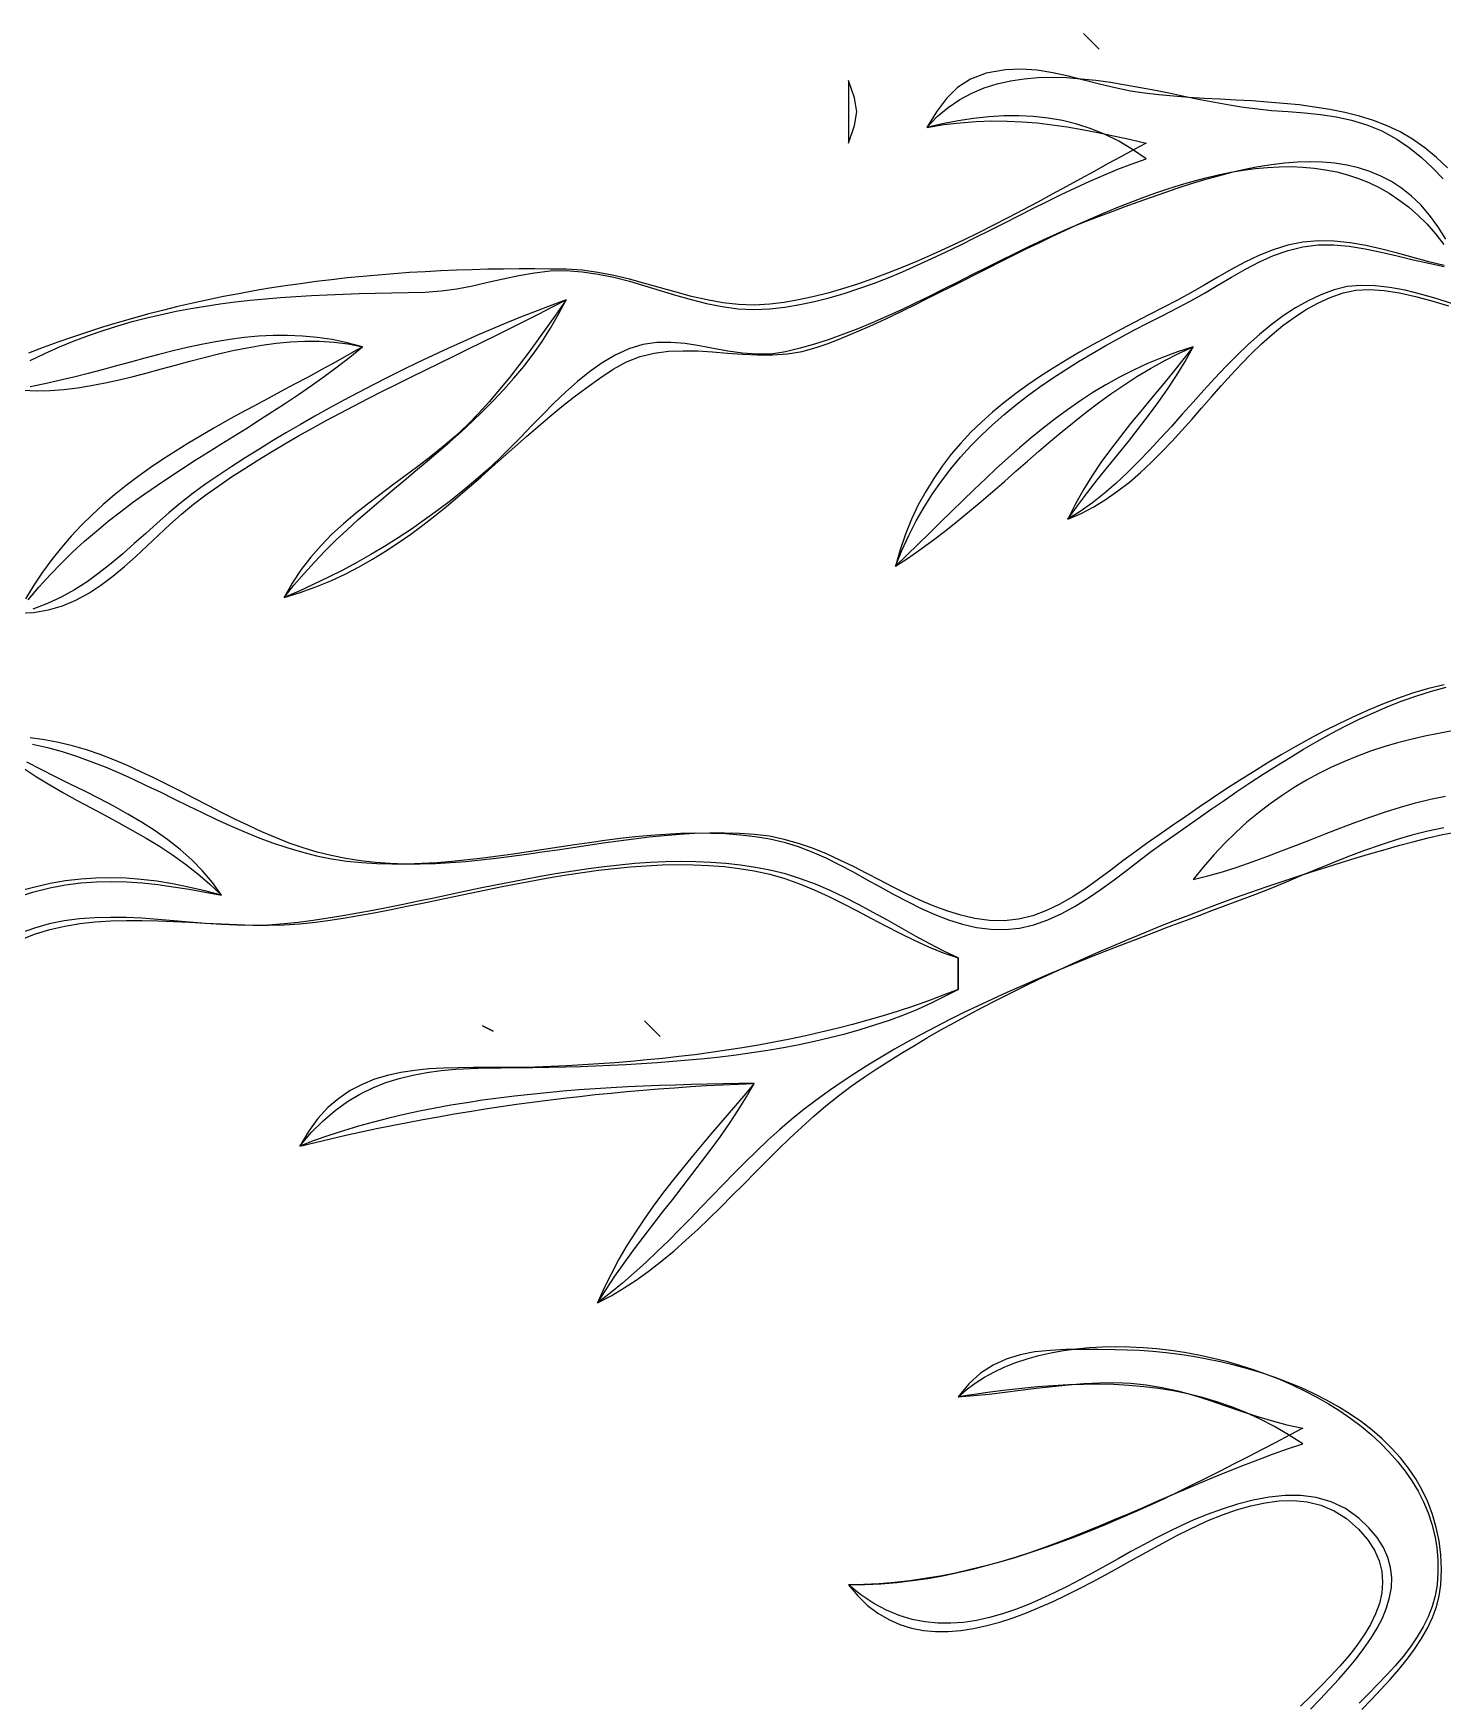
# Model space of a CAD drawing. Extents: x 0 to 411, y 0 to 483.
# Drawn here: x 158 to 247.9, y 261.5 to 368 of the extents above; entities that cross this region are included whole.
import ezdxf

# ---------------------------------------------------------------- set-up
doc = ezdxf.new("R2010")
doc.units = 0
for name, color, linetype in [('C18', 18, 'CONTINUOUS'), ('C19', 19, 'CONTINUOUS'), ('C27', 27, 'CONTINUOUS'), ('C29', 29, 'CONTINUOUS'), ('C59', 59, 'CONTINUOUS'), ('C7', 7, 'CONTINUOUS')]:
    doc.layers.add(name, color=color, linetype=linetype)

msp = doc.modelspace()

# ---------------------------------------------------------------- linework, layer by layer
at = {"layer": 'C18'}
for points in [[(183, 351.4945), (184.0155, 351.5609), (185.0173, 351.7022), (186.0095, 351.8953), (186.9965, 352.1175), (187.9823, 352.3458), (188.9714, 352.5574), (189.9679, 352.7294), (190.976, 352.839), (192, 352.8634), (193.0224, 352.7932), (194.0327, 352.6452), (195.0331, 352.4352), (196.0258, 352.1791), (197.0133, 351.8928), (197.9978, 351.5922), (198.9817, 351.2932), (199.9672, 351.0116), (200.9566, 350.7634), (201.9523, 350.5644), (202.9565, 350.4306), (203.9717, 350.3778), (205, 350.422), (205.9486, 350.5351), (206.8952, 350.6929), (207.8399, 350.8924), (208.7824, 351.1305), (209.723, 351.4042), (210.6616, 351.7104), (211.5981, 352.0462), (212.5326, 352.4085), (213.465, 352.7942), (214.3954, 353.2004), (215.3237, 353.6239), (216.25, 354.0618), (217.1743, 354.511), (218.0964, 354.9685), (219.0165, 355.4313), (219.9345, 355.8962), (220.8505, 356.3604), (221.7644, 356.8207), (222.6762, 357.2741), (223.5859, 357.7175), (224.4935, 358.148), (225.399, 358.5625), (226.3024, 358.958), (227.2037, 359.3314), (228.1029, 359.6798), (229, 360), (228.1347, 360.5985), (227.2608, 361.1152), (226.3779, 361.5536), (225.4859, 361.9173), (224.5844, 362.2098), (223.6733, 362.4346), (222.7523, 362.5954), (221.8211, 362.6956), (220.8797, 362.7388), (219.9276, 362.7285), (218.9647, 362.6684), (217.9907, 362.5619), (217.0054, 362.4127), (216.0086, 362.2242), (215, 362), (215.6688, 362.6847), (216.3728, 363.2736), (217.1097, 363.7722), (217.8773, 364.186), (218.6732, 364.5206), (219.4952, 364.7815), (220.3408, 364.9742), (221.2079, 365.1042), (222.0942, 365.1771), (222.9972, 365.1984), (223.9148, 365.1736), (224.8447, 365.1083), (225.7845, 365.008), (226.7319, 364.8782), (227.6846, 364.7244), (228.6404, 364.5522), (229.5969, 364.3671), (230.5519, 364.1747), (231.503, 363.9804), (232.448, 363.7898), (233.3845, 363.6084), (234.3102, 363.4417), (235.2229, 363.2954), (236.1203, 363.1748), (237, 363.0856), (238.0592, 363.004), (239.0988, 362.9219), (240.1201, 362.8186), (241.1244, 362.6733), (242.1129, 362.4652), (243.0868, 362.1738), (244.0474, 361.7781), (244.9961, 361.2577), (245.806, 360.7013), (246.5642, 360.0872), (247.2785, 359.4246), (247.9569, 358.7226)], [(248.1158, 354.8775), (247.6188, 355.6849), (247.0873, 356.4091), (246.5231, 357.0532), (245.928, 357.6206), (245.3036, 358.1145), (244.6517, 358.538), (243.9739, 358.8944), (243.272, 359.1871), (242.5478, 359.4191), (241.8028, 359.5938), (241.0389, 359.7143), (240.2577, 359.784), (239.461, 359.806), (238.6505, 359.7836), (237.8279, 359.72), (236.9949, 359.6185), (236.1532, 359.4823), (235.3045, 359.3146), (234.4506, 359.1187), (233.5931, 358.8977), (232.7339, 358.655), (231.8745, 358.3938), (231.0167, 358.1173), (230.1623, 357.8288), (229.3129, 357.5314), (228.4702, 357.2285), (227.636, 356.9232), (226.812, 356.6188), (226, 356.3186), (225.1002, 355.9735), (224.2002, 355.6038), (223.2998, 355.2127), (222.399, 354.803), (221.4977, 354.3778), (220.5958, 353.94), (219.6931, 353.4927), (218.7896, 353.0389), (217.8852, 352.5816), (216.9798, 352.1237), (216.0732, 351.6683), (215.1655, 351.2184), (214.2564, 350.7769), (213.3459, 350.347), (212.434, 349.9315), (211.5204, 349.5335), (210.6051, 349.1559), (209.6881, 348.8019), (208.7691, 348.4743), (207.8482, 348.1762), (206.9252, 347.9106), (206, 347.6805), (205.0775, 347.5405), (204.1563, 347.522), (203.2366, 347.5949), (202.3192, 347.7292), (201.4044, 347.8949), (200.4928, 348.0619), (199.5848, 348.2004), (198.6811, 348.2802), (197.782, 348.2714), (196.8881, 348.144), (196, 347.868), (195.1316, 347.4609), (194.2964, 346.9697), (193.491, 346.4068), (192.7118, 345.7847), (191.9554, 345.1158), (191.2181, 344.4127), (190.4964, 343.6878), (189.7869, 342.9536), (189.0861, 342.2226), (188.3903, 341.5073), (187.6961, 340.8201), (187, 340.1736), (186.2114, 339.4861), (185.4135, 338.8206), (184.6059, 338.1766), (183.7881, 337.5538), (182.9597, 336.9518), (182.1204, 336.3703), (181.2696, 335.8089), (180.4069, 335.2673), (179.5319, 334.7451), (178.6442, 334.242), (177.7434, 333.7576), (176.829, 333.2915), (175.9005, 332.8434), (174.9577, 332.413), (174, 332), (174.6248, 332.7846), (175.2701, 333.5398), (175.9338, 334.2682), (176.6137, 334.9726), (177.3079, 335.6559), (178.0143, 336.3208), (178.7307, 336.9701), (179.4552, 337.6067), (180.1856, 338.2333), (180.92, 338.8528), (181.6562, 339.4679), (182.3922, 340.0814), (183.1258, 340.6962), (183.8551, 341.315), (184.578, 341.9406), (185.2924, 342.5758), (185.9963, 343.2235), (186.6875, 343.8864), (187.3641, 344.5674), (188.0239, 345.2692), (188.6649, 345.9946), (189.285, 346.7464), (189.8821, 347.5275), (190.4542, 348.3406), (190.9993, 349.1885), (191.5152, 350.074), (192, 351), (191.072, 350.6566), (190.1371, 350.2994), (189.1964, 349.9288), (188.2507, 349.5453), (187.3011, 349.1492), (186.3486, 348.7409), (185.3941, 348.321), (184.4387, 347.8899), (183.4834, 347.4479), (182.5291, 346.9955), (181.5768, 346.5331), (180.6275, 346.0611), (179.6823, 345.5801), (178.7421, 345.0903), (177.8079, 344.5922), (176.8806, 344.0864), (175.9614, 343.573), (175.0512, 343.0527), (174.1509, 342.5259), (173.2617, 341.9929), (172.3843, 341.4541), (171.52, 340.9101), (170.6696, 340.3613), (169.8341, 339.808), (169.0146, 339.2507), (168.2009, 338.6614), (167.4158, 338.0431), (166.6531, 337.4037), (165.9066, 336.7513), (165.1702, 336.0938), (164.4376, 335.4392), (163.7027, 334.7956), (162.9593, 334.1709), (162.2012, 333.5732), (161.4224, 333.0104), (160.6166, 332.4904), (159.7776, 332.0215), (158.8993, 331.6114), (157.9754, 331.2682)], [(248.4923, 350.7532), (247.5007, 351.0726), (246.509, 351.3614), (245.5251, 351.6052), (244.557, 351.7896), (243.6126, 351.9), (242.6996, 351.9221), (241.8261, 351.8414), (241, 351.6435), (240.1521, 351.3249), (239.3289, 350.9356), (238.5284, 350.4817), (237.7484, 349.9691), (236.9867, 349.4038), (236.2414, 348.7916), (235.5101, 348.1387), (234.7908, 347.4508), (234.0815, 346.734), (233.3799, 345.9943), (232.6839, 345.2376), (231.9915, 344.4698), (231.3004, 343.6969), (230.6087, 342.925), (229.9141, 342.1598), (229.2145, 341.4075), (228.5078, 340.6739), (227.7919, 339.965), (227.0647, 339.2868), (226.324, 338.6453), (225.5677, 338.0463), (224.7937, 337.4959), (224, 337), (224.6181, 337.8568), (225.2531, 338.6963), (225.9001, 339.5227), (226.5544, 340.3401), (227.2114, 341.153), (227.8664, 341.9654), (228.5147, 342.7818), (229.1515, 343.6063), (229.7722, 344.4432), (230.3721, 345.2968), (230.9465, 346.1712), (231.4907, 347.0709), (232, 348), (231.0022, 347.681), (230.0352, 347.3261), (229.097, 346.937), (228.1859, 346.5156), (227.3003, 346.0634), (226.4384, 345.5824), (225.5984, 345.0743), (224.7787, 344.5409), (223.9774, 343.9838), (223.1929, 343.405), (222.4235, 342.8061), (221.6673, 342.1889), (220.9227, 341.5552), (220.1879, 340.9068), (219.4613, 340.2453), (218.741, 339.5727), (218.0253, 338.8906), (217.3125, 338.2009), (216.601, 337.5052), (215.8888, 336.8054), (215.1744, 336.1032), (214.4559, 335.4004), (213.7317, 334.6987), (213, 334), (213.4112, 335.0043), (213.8557, 335.9667), (214.3325, 336.8888), (214.8405, 337.7724), (215.3788, 338.6191), (215.9464, 339.4308), (216.5424, 340.209), (217.1657, 340.9556), (217.8154, 341.6723), (218.4904, 342.3608), (219.1899, 343.0228), (219.9129, 343.6601), (220.6583, 344.2743), (221.4252, 344.8673), (222.2127, 345.4406), (223.0196, 345.9962), (223.8451, 346.5356), (224.6882, 347.0606), (225.5479, 347.5729), (226.4232, 348.0743), (227.3132, 348.5665), (228.2168, 349.0512), (229.1331, 349.5301), (230.0612, 350.005), (231, 350.4776), (231.8566, 350.9317), (232.7159, 351.425), (233.5802, 351.9388), (234.4518, 352.4538), (235.3329, 352.9513), (236.226, 353.4122), (237.1333, 353.8176), (238.0572, 354.1484), (239, 354.3858), (239.9698, 354.5057), (240.959, 354.5096), (241.9628, 354.4193), (242.9765, 354.2568), (243.9953, 354.0443), (245.0144, 353.8036), (246.0292, 353.5569), (247.0349, 353.326), (248.0267, 353.133)], [(157.7947, 347.1346), (158.7315, 347.5797), (159.6651, 347.992), (160.5961, 348.3728), (161.5252, 348.7235), (162.4533, 349.0453), (163.3811, 349.3397), (164.3093, 349.6079), (165.2386, 349.8513), (166.1697, 350.0712), (167.1035, 350.2688), (168.0406, 350.4456), (168.9819, 350.6029), (169.9279, 350.742), (170.8795, 350.8641), (171.8374, 350.9707), (172.8023, 351.0631), (173.775, 351.1425), (174.7561, 351.2103), (175.7465, 351.2679), (176.7469, 351.3165), (177.758, 351.3575), (178.7806, 351.3922), (179.8153, 351.4219), (180.8629, 351.448), (181.9243, 351.4718), (183, 351.4946)], [(157.6779, 331.8583), (158.3701, 332.6759), (159.0757, 333.4553), (159.794, 334.199), (160.5244, 334.9095), (161.266, 335.5895), (162.0183, 336.2416), (162.7805, 336.8682), (163.5518, 337.4719), (164.3316, 338.0553), (165.1192, 338.6209), (165.9137, 339.1714), (166.7146, 339.7092), (167.5211, 340.2369), (168.3324, 340.7571), (169.148, 341.2724), (169.967, 341.7852), (170.7887, 342.2983), (171.6125, 342.814), (172.4376, 343.335), (173.2633, 343.8638), (174.0888, 344.403), (174.9136, 344.9552), (175.7368, 345.5229), (176.5578, 346.1087), (177.3757, 346.715), (178.19, 347.3446), (179, 348), (178.0257, 348.2579), (177.0617, 348.4554), (176.1073, 348.5963), (175.1616, 348.6845), (174.2239, 348.7237), (173.2933, 348.7179), (172.3691, 348.6709), (171.4504, 348.5865), (170.5365, 348.4685), (169.6266, 348.3209), (168.7199, 348.1475), (167.8156, 347.9521), (166.9129, 347.7386), (166.011, 347.5108), (165.1091, 347.2725), (164.2065, 347.0277), (163.3023, 346.7801), (162.3957, 346.5336), (161.486, 346.2921), (160.5723, 346.0594), (159.654, 345.8393), (158.7301, 345.6358), (157.7998, 345.4525)], [(230, 316.28), (230.7734, 316.8216), (231.5575, 317.3721), (232.3518, 317.929), (233.1561, 318.4899), (233.9703, 319.0523), (234.794, 319.6139), (235.6272, 320.1721), (236.4694, 320.7247), (237.3206, 321.2692), (238.1804, 321.803), (239.0487, 322.3239), (239.9252, 322.8294), (240.8097, 323.317), (241.7019, 323.7844), (242.6017, 324.2291), (243.5087, 324.6488), (244.4228, 325.0408), (245.3438, 325.4029), (246.2713, 325.7327), (247.2052, 326.0276), (248.1453, 326.2853)], [(157.947, 322.6444), (158.8966, 322.4276), (159.8324, 322.1692), (160.7559, 321.8736), (161.6686, 321.5453), (162.5722, 321.1889), (163.468, 320.8089), (164.3576, 320.4097), (165.2426, 319.9959), (166.1244, 319.5719), (167.0047, 319.1424), (167.8849, 318.7116), (168.7666, 318.2843), (169.6512, 317.8648), (170.5404, 317.4576), (171.4356, 317.0674), (172.3385, 316.6985), (173.2504, 316.3554), (174.1729, 316.0428), (175.1076, 315.765), (176.056, 315.5266), (177.0196, 315.332), (178, 315.1859), (178.9518, 315.0895), (179.9073, 315.0298), (180.8662, 315.0039), (181.8281, 315.0086), (182.7928, 315.0412), (183.7599, 315.0985), (184.7291, 315.1776), (185.7001, 315.2755), (186.6725, 315.3893), (187.6461, 315.516), (188.6205, 315.6525), (189.5954, 315.796), (190.5705, 315.9435), (191.5454, 316.0919), (192.5199, 316.2384), (193.4936, 316.3798), (194.4662, 316.5133), (195.4373, 316.6359), (196.4068, 316.7446), (197.3742, 316.8364), (198.3391, 316.9084), (199.3014, 316.9575), (200.2607, 316.9808), (201.2167, 316.9754), (202.1689, 316.9382), (203.1173, 316.8663), (204.0613, 316.7567), (205.0007, 316.6064), (205.9014, 316.4), (206.7934, 316.1203), (207.6778, 315.7785), (208.5561, 315.3859), (209.4295, 314.9538), (210.2993, 314.4936), (211.1668, 314.0166), (212.0333, 313.534), (212.9001, 313.0572), (213.7684, 312.5976), (214.6397, 312.1663), (215.5151, 311.7749), (216.3959, 311.4344), (217.2836, 311.1563), (218.1793, 310.9519), (219.0843, 310.8325), (220, 310.8094), (220.9274, 310.9029), (221.8387, 311.1145), (222.7334, 311.4287), (223.6113, 311.8296), (224.4721, 312.3016), (225.3157, 312.8291), (226.1417, 313.3963), (226.95, 313.9876), (227.7402, 314.5873), (228.5121, 315.1797), (229.2654, 315.7492), (230, 316.2801)], [(157, 312.9058), (158.0335, 313.2306), (159.0485, 313.4844), (160.0485, 313.6722), (161.0371, 313.7989), (162.0178, 313.8694), (162.9941, 313.8886), (163.9694, 313.8614), (164.9474, 313.7928), (165.9316, 313.6876), (166.9254, 313.5509), (167.9324, 313.3874), (168.956, 313.2021), (170, 313), (169.4292, 313.8085), (168.7967, 314.5616), (168.1082, 315.2641), (167.3694, 315.9208), (166.5863, 316.5365), (165.7645, 317.116), (164.9099, 317.6641), (164.0283, 318.1857), (163.1255, 318.6855), (162.2072, 319.1684), (161.2792, 319.6392), (160.3474, 320.1027), (159.4176, 320.5637), (158.4954, 321.0271), (157.5868, 321.4976)], [(248, 317.3016), (246.9807, 317.0907), (245.9631, 316.8345), (244.9475, 316.5387), (243.9345, 316.209), (242.9244, 315.8514), (241.9177, 315.4717), (240.9147, 315.0755), (239.916, 314.6689), (238.9219, 314.2574), (237.9328, 313.8471), (236.9491, 313.4436), (235.9714, 313.0528), (235, 312.6805), (234.089, 312.3411), (233.1721, 312.0001), (232.2501, 311.6569), (231.3237, 311.3111), (230.3935, 310.9623), (229.4602, 310.61), (228.5247, 310.2538), (227.5875, 309.8933), (226.6495, 309.528), (225.7112, 309.1574), (224.7735, 308.7812), (223.837, 308.3989), (222.9025, 308.01), (221.9706, 307.6141), (221.0421, 307.2108), (220.1176, 306.7997), (219.198, 306.3802), (218.2838, 305.952), (217.3758, 305.5146), (216.4748, 305.0676), (215.5813, 304.6105), (214.6962, 304.1429), (213.8202, 303.6644), (212.9539, 303.1745), (212.098, 302.6728), (211.2534, 302.1588), (210.4206, 301.6321), (209.6004, 301.0922), (208.7935, 300.5388), (208.0007, 299.9714), (207.183, 299.3517), (206.3905, 298.7103), (205.6203, 298.0497), (204.8695, 297.3726), (204.1352, 296.6815), (203.4147, 295.9791), (202.7051, 295.2679), (202.0035, 294.5506), (201.307, 293.8298), (200.6129, 293.1081), (199.9183, 292.388), (199.2203, 291.6722), (198.516, 290.9632), (197.8027, 290.2638), (197.0774, 289.5764), (196.3373, 288.9038), (195.5796, 288.2484), (194.8015, 287.6129), (194, 287), (194.5439, 287.8549), (195.1093, 288.6969), (195.6929, 289.5276), (196.2918, 290.3489), (196.9025, 291.1627), (197.522, 291.9708), (198.147, 292.7748), (198.7743, 293.5768), (199.4008, 294.3785), (200.0233, 295.1817), (200.6386, 295.9883), (201.2435, 296.8001), (201.8347, 297.6188), (202.4092, 298.4463), (202.9637, 299.2845), (203.495, 300.1351), (204, 301), (203.0058, 300.9857), (202.0049, 300.9687), (200.9981, 300.9482), (199.986, 300.9235), (198.9693, 300.8939), (197.9487, 300.8589), (196.9249, 300.8177), (195.8986, 300.7697), (194.8705, 300.7141), (193.8412, 300.6504), (192.8116, 300.5779), (191.7822, 300.4958), (190.7539, 300.4036), (189.7272, 300.3006), (188.7028, 300.186), (187.6815, 300.0593), (186.664, 299.9197), (185.6509, 299.7666), (184.643, 299.5993), (183.6409, 299.4172), (182.6454, 299.2196), (181.6571, 299.0057), (180.6767, 298.7751), (179.705, 298.5269), (178.7425, 298.2606), (177.7901, 297.9753), (176.8484, 297.6706), (175.9181, 297.3457), (175, 297), (175.7331, 297.8593), (176.4832, 298.6137), (177.2504, 299.2698), (178.0348, 299.8346), (178.8366, 300.3151), (179.6559, 300.7181), (180.4928, 301.0506), (181.3475, 301.3194), (182.2201, 301.5315), (183.1107, 301.6937), (184.0196, 301.813), (184.9467, 301.8963), (185.8922, 301.9505), (186.8564, 301.9824), (187.8393, 301.9991), (188.841, 302.0074), (189.8617, 302.0141), (190.9015, 302.0263), (191.9606, 302.0509), (192.9042, 302.0819), (193.8613, 302.1181), (194.8303, 302.1602), (195.8099, 302.2093), (196.7985, 302.2663), (197.7945, 302.3322), (198.7966, 302.4079), (199.8033, 302.4944), (200.813, 302.5928), (201.8242, 302.7038), (202.8355, 302.8286), (203.8454, 302.968), (204.8524, 303.1231), (205.8549, 303.2947), (206.8516, 303.484), (207.8409, 303.6917), (208.8213, 303.9189), (209.7914, 304.1666), (210.7496, 304.4357), (211.6944, 304.7272), (212.6244, 305.042), (213.5381, 305.3811), (214.434, 305.7455), (215.3106, 306.1361), (216.1664, 306.554), (217, 307), (217, 309), (216.0937, 309.4413), (215.1921, 309.9108), (214.2932, 310.4003), (213.3949, 310.9016), (212.4951, 311.4068), (211.5919, 311.9075), (210.6832, 312.3957), (209.7669, 312.8632), (208.8409, 313.302), (207.9033, 313.7038), (206.952, 314.0606), (205.9849, 314.3641), (205, 314.6064), (204.0657, 314.7827), (203.1243, 314.9221), (202.1762, 315.0264), (201.2219, 315.0975), (200.262, 315.1373), (199.2968, 315.1475), (198.3269, 315.1302), (197.3529, 315.0871), (196.3751, 315.0201), (195.3941, 314.9311), (194.4104, 314.822), (193.4244, 314.6945), (192.4367, 314.5506), (191.4478, 314.3921), (190.4581, 314.2208), (189.4682, 314.0388), (188.4786, 313.8477), (187.4896, 313.6496), (186.502, 313.4461), (185.516, 313.2393), (184.5323, 313.0309), (183.5513, 312.8229), (182.5735, 312.6171), (181.5994, 312.4153), (180.6296, 312.2194), (179.6644, 312.0313), (178.7045, 311.8528), (177.7502, 311.6859), (176.8021, 311.5323), (175.8607, 311.394), (174.9265, 311.2727), (174, 311.1705), (173.0112, 311.0993), (172.0136, 311.0765), (171.009, 311.0933), (169.9989, 311.1409), (168.985, 311.2104), (167.9689, 311.293), (166.9524, 311.38), (165.937, 311.4624), (164.9244, 311.5314), (163.9162, 311.5783), (162.9142, 311.5942), (161.9199, 311.5702), (160.935, 311.4976), (159.9611, 311.3676), (159, 311.1713)], [(159, 311.1712), (158.0667, 310.9077), (157.1573, 310.5842)], [(239.4844, 261.0696), (240.1027, 261.7046), (240.7103, 262.3437), (241.3001, 262.9864), (241.8652, 263.6321), (242.3984, 264.2801), (242.8926, 264.9299), (243.3409, 265.5808), (243.7362, 266.2322), (244.0714, 266.8836), (244.3394, 267.5342), (244.5332, 268.1835), (244.6458, 268.8308), (244.67, 269.4757), (244.5989, 270.1173), (244.4253, 270.7552), (244.1422, 271.3887), (243.7426, 272.0172), (243.2194, 272.6402), (242.5655, 273.2569), (241.7111, 273.8634), (240.803, 274.2936), (239.8522, 274.5652), (238.8694, 274.6954), (237.8653, 274.7019), (236.8508, 274.6021), (235.8367, 274.4135), (234.8337, 274.1535), (233.8528, 273.8396), (232.9046, 273.4894), (232, 273.1203), (231.2148, 272.7712), (230.4244, 272.3911), (229.6291, 271.9855), (228.8294, 271.56), (228.0256, 271.1201), (227.2179, 270.6713), (226.4068, 270.2192), (225.5927, 269.7692), (224.7757, 269.327), (223.9564, 268.8981), (223.1351, 268.488), (222.312, 268.1022), (221.4876, 267.7463), (220.6622, 267.4257), (219.8361, 267.1462), (219.0098, 266.9131), (218.1835, 266.732), (217.3576, 266.6085), (216.5324, 266.5481), (215.7083, 266.5563), (214.8857, 266.6386), (214.0649, 266.8006), (213.2462, 267.0479), (212.43, 267.3859), (211.6167, 267.8203), (210.8066, 268.3564), (210, 269), (211.0459, 269.0181), (212.0746, 269.0702), (213.0871, 269.1545), (214.0845, 269.2695), (215.0678, 269.4134), (216.0379, 269.5847), (216.9959, 269.7818), (217.9429, 270.003), (218.8797, 270.2467), (219.8075, 270.5112), (220.7273, 270.795), (221.6401, 271.0963), (222.5468, 271.4137), (223.4486, 271.7454), (224.3463, 272.0897), (225.2412, 272.4452), (226.1341, 272.8102), (227.026, 273.1829), (227.9181, 273.5619), (228.8112, 273.9454), (229.7065, 274.3319), (230.6049, 274.7196), (231.5075, 275.1071), (232.4153, 275.4926), (233.3293, 275.8746), (234.2504, 276.2513), (235.1798, 276.6212), (236.1184, 276.9827), (237.0673, 277.334), (238.0275, 277.6737), (239, 278), (238.0941, 278.5789), (237.1858, 279.1019), (236.2747, 279.571), (235.3606, 279.9885), (234.443, 280.3565), (233.5217, 280.6771), (232.5964, 280.9527), (231.6668, 281.1853), (230.7326, 281.3771), (229.7935, 281.5303), (228.8491, 281.6471), (227.8993, 281.7296), (226.9436, 281.7801), (225.9818, 281.8007), (225.0136, 281.7936), (224.0386, 281.7609), (223.0566, 281.7049), (222.0673, 281.6276), (221.0703, 281.5314), (220.0654, 281.4183), (219.0522, 281.2906), (218.0305, 281.1504), (217, 281), (217.5221, 281.4521), (218.0834, 281.8683), (218.6818, 282.2491), (219.3148, 282.5949), (219.9804, 282.9059), (220.6763, 283.1827), (221.4002, 283.4256), (222.1499, 283.635), (222.9231, 283.8113), (223.7176, 283.9548), (224.5312, 284.066), (225.3616, 284.1453), (226.2066, 284.193), (227.064, 284.2095), (227.9315, 284.1953), (228.8068, 284.1506), (229.6878, 284.0759), (230.5721, 283.9717), (231.4576, 283.8382), (232.342, 283.6758), (233.2231, 283.485), (234.0986, 283.2662), (234.9662, 283.0196), (235.8239, 282.7458), (236.6692, 282.4451), (237.5, 282.1179), (238.314, 281.7646), (239.1091, 281.3855), (239.8828, 280.9811), (240.6331, 280.5518), (241.3576, 280.0979), (242.0542, 279.6198), (242.7206, 279.1179), (243.3545, 278.5927), (243.9537, 278.0444), (244.5159, 277.4736), (245.039, 276.8805), (245.5207, 276.2655), (245.9588, 275.6291), (246.3509, 274.9717), (246.6949, 274.2936), (246.9885, 273.5952), (247.2295, 272.8769), (247.4157, 272.1391), (247.5448, 271.3822), (247.6145, 270.6065), (247.6227, 269.8126), (247.5671, 269.0007), (247.4515, 268.3064), (247.2603, 267.6285), (246.9997, 266.9655), (246.6762, 266.3162), (246.2961, 265.6793), (245.8657, 265.0535), (245.3914, 264.4374), (244.8795, 263.8298), (244.3363, 263.2294), (243.7683, 262.6348), (243.1817, 262.0447), (242.583, 261.4578)]]:
    msp.add_lwpolyline(points, dxfattribs=at)
at = {"layer": 'C19'}
msp.add_lwpolyline([(210, 365), (210, 361), (210.3994, 362.1198), (210.5326, 363), (210.3994, 363.8801), (210, 365)], dxfattribs=at)
at = {"layer": 'C27'}
for points in [[(225, 368), (226, 367), (225, 368)], [(248.5519, 323.4849), (247.6599, 323.3295), (246.7754, 323.1513), (245.8988, 322.9492), (245.0306, 322.7222), (244.1713, 322.4692), (243.3212, 322.189), (242.481, 321.8807), (241.6509, 321.5431), (240.8315, 321.1752), (240.0233, 320.7758), (239.2267, 320.3439), (238.4421, 319.8785), (237.6701, 319.3783), (236.911, 318.8425), (236.1654, 318.2698), (235.4337, 317.6592), (234.7164, 317.0096), (234.0139, 316.32), (233.3267, 315.5892), (232.6552, 314.8162), (232, 314)], [(232, 314), (232.9382, 314.2357), (233.8773, 314.5054), (234.8173, 314.8043), (235.7582, 315.1276), (236.7002, 315.4703), (237.6433, 315.8277), (238.5875, 316.1948), (239.533, 316.5668), (240.4798, 316.9389), (241.428, 317.3061), (242.3776, 317.6637), (243.3287, 318.0068), (244.2814, 318.3305), (245.2357, 318.6299), (246.1918, 318.9003), (247.1496, 319.1367), (248.1092, 319.3343)]]:
    msp.add_lwpolyline(points, dxfattribs=at)
at = {"layer": 'C29'}
msp.add_lwpolyline([(186.6667, 304.6667), (187.3333, 304.3333), (186.6666, 304.6666)], dxfattribs=at)
at = {"layer": 'C59'}
msp.add_lwpolyline([(197, 305), (198, 304), (197, 305)], dxfattribs=at)
at = {"layer": 'C7'}
for points in [[(248.2332, 359.4158), (247.5315, 360.0824), (246.785, 360.6995), (245.9853, 361.2577), (245.2002, 361.7084), (244.373, 362.0975), (243.5078, 362.4302), (242.6089, 362.7117), (241.6806, 362.9473), (240.7273, 363.142), (239.7531, 363.3011), (238.7625, 363.4297), (237.7595, 363.5332), (236.7487, 363.6165), (235.7341, 363.685), (234.7202, 363.7438), (233.7112, 363.7982), (232.7113, 363.8532), (231.725, 363.9142), (230.7564, 363.9862), (229.8098, 364.0746), (228.8896, 364.1844), (228, 364.3209), (227.0144, 364.5212), (226.0262, 364.7635), (225.035, 365.0224), (224.0403, 365.2726), (223.0418, 365.4887), (222.039, 365.6455), (221.0316, 365.7176), (220.0192, 365.6797), (218.8036, 365.4623), (217.8041, 365.0809), (216.9724, 364.5397), (216.26, 363.843), (215.6187, 362.995), (215, 362), (216.083, 362.1755), (217.1313, 362.301), (218.1505, 362.3795), (219.146, 362.414), (220.1232, 362.4074), (221.0876, 362.3629), (222.0448, 362.2834), (223.0001, 362.1719), (223.959, 362.0314), (224.9271, 361.865), (225.9097, 361.6756), (226.9125, 361.4663), (227.9407, 361.2401), (229, 361), (228.2017, 360.5712), (227.3818, 360.1255), (226.5416, 359.6654), (225.6827, 359.1933), (224.8066, 358.7116), (223.9146, 358.2228), (223.0082, 357.7293), (222.0889, 357.2336), (221.1582, 356.7381), (220.2175, 356.2453), (219.2682, 355.7575), (218.3119, 355.2773), (217.35, 354.8071), (216.384, 354.3493), (215.4152, 353.9063), (214.4453, 353.4807), (213.4756, 353.0748), (212.5076, 352.6911), (211.5427, 352.3321), (210.5825, 352.0001), (209.6283, 351.6976), (208.6817, 351.4271), (207.7441, 351.191), (206.817, 350.9918), (205.9018, 350.8319), (205, 350.7137), (203.9908, 350.6567), (202.9874, 350.6942), (201.9885, 350.8106), (200.993, 350.9907), (199.9999, 351.2191), (199.0078, 351.4805), (198.0158, 351.7596), (197.0227, 352.0409), (196.0273, 352.3091), (195.0284, 352.5489), (194.025, 352.745), (193.0159, 352.8819), (192, 352.9444), (191.0005, 352.9603), (190.0007, 352.9685), (189.0005, 352.9688), (188.0001, 352.9609), (186.9997, 352.9448), (185.9994, 352.9201), (184.9994, 352.8867), (183.9998, 352.8443), (183.0007, 352.7928), (182.0024, 352.732), (181.0048, 352.6616), (180.0083, 352.5815), (179.0129, 352.4914), (178.0187, 352.3912), (177.026, 352.2807), (176.0348, 352.1596), (175.0453, 352.0278), (174.0577, 351.885), (173.0721, 351.7311), (172.0886, 351.5658), (171.1073, 351.3889), (170.1285, 351.2003), (169.1523, 350.9998), (168.1788, 350.7871), (167.2082, 350.562), (166.2405, 350.3243), (165.276, 350.0739), (164.3148, 349.8105), (163.357, 349.534), (162.4028, 349.2441), (161.4524, 348.9406), (160.5058, 348.6233), (159.5632, 348.2921), (158.6247, 347.9467), (157.6906, 347.5869)], [(157, 331), (158.0094, 331.0459), (158.9606, 331.2086), (159.8603, 331.4761), (160.7148, 331.8366), (161.5308, 332.2784), (162.3149, 332.7896), (163.0736, 333.3583), (163.8134, 333.9727), (164.5409, 334.621), (165.2627, 335.2914), (165.9852, 335.972), (166.7151, 336.651), (167.459, 337.3165), (168.2232, 337.9568), (169.0146, 338.5601), (169.827, 339.1332), (170.6511, 339.6928), (171.4862, 340.2395), (172.3315, 340.774), (173.1862, 341.2972), (174.0496, 341.8098), (174.921, 342.3126), (175.7996, 342.8063), (176.6847, 343.2916), (177.5756, 343.7694), (178.4714, 344.2403), (179.3714, 344.7052), (180.275, 345.1647), (181.1813, 345.6197), (182.0896, 346.0709), (182.9991, 346.5191), (183.9092, 346.965), (184.819, 347.4093), (185.7279, 347.8529), (186.635, 348.2965), (187.5397, 348.7408), (188.4411, 349.1866), (189.3386, 349.6347), (190.2314, 350.0858), (191.1188, 350.5406), (192, 351), (191.411, 350.1725), (190.8217, 349.3419), (190.2286, 348.5117), (189.6285, 347.6856), (189.018, 346.8673), (188.3935, 346.0603), (187.7519, 345.2684), (187.0897, 344.4952), (186.4036, 343.7443), (185.6901, 343.0193), (184.9459, 342.324), (184.1554, 341.6437), (183.3517, 340.995), (182.5399, 340.3702), (181.7249, 339.7618), (180.9118, 339.1623), (180.1058, 338.5642), (179.3118, 337.9599), (178.5349, 337.342), (177.7801, 336.7028), (177.0526, 336.0348), (176.3573, 335.3305), (175.6993, 334.5824), (175.0837, 333.783), (174.5156, 332.9247), (174, 332), (175.0277, 332.3218), (176.0167, 332.6805), (176.9696, 333.074), (177.889, 333.4999), (178.7775, 333.9561), (179.6379, 334.4404), (180.4727, 334.9504), (181.2846, 335.484), (182.0762, 336.0389), (182.8503, 336.6129), (183.6094, 337.2038), (184.3562, 337.8094), (185.0933, 338.4274), (185.8234, 339.0556), (186.5491, 339.6917), (187.2731, 340.3336), (187.998, 340.979), (188.7264, 341.6257), (189.4611, 342.2714), (190.2046, 342.914), (190.9597, 343.5511), (191.7288, 344.1807), (192.5148, 344.8003), (193.3202, 345.4079), (194.1477, 346.0011), (195, 346.5779), (195.8505, 347.0511), (196.7233, 347.3846), (197.6159, 347.5989), (198.5257, 347.7146), (199.4501, 347.7522), (200.3864, 347.7322), (201.3322, 347.6752), (202.2848, 347.6017), (203.2417, 347.5324), (204.2003, 347.4877), (205.158, 347.4883), (206.1122, 347.5546), (207.0604, 347.7072), (208, 347.9668), (208.6433, 348.1959), (209.3017, 348.4471), (209.9746, 348.719), (210.6612, 349.0099), (211.361, 349.3185), (212.0732, 349.6432), (212.7973, 349.9825), (213.5324, 350.3348), (214.2781, 350.6987), (215.0336, 351.0726), (215.7982, 351.4551), (216.5714, 351.8446), (217.3524, 352.2396), (218.1405, 352.6386), (218.9352, 353.0402), (219.7358, 353.4426), (220.5416, 353.8446), (221.3519, 354.2445), (222.1661, 354.6409), (222.9836, 355.0322), (223.8036, 355.417), (224.6255, 355.7936), (225.4487, 356.1607), (226.2725, 356.5166), (227.0962, 356.8599), (227.9191, 357.1891), (228.7407, 357.5027), (229.5603, 357.7991), (230.3771, 358.0769), (231.1906, 358.3344), (232, 358.5703), (232.8048, 358.783), (233.6042, 358.971), (234.3976, 359.1328), (235.1844, 359.2668), (235.9638, 359.3716), (236.7353, 359.4456), (237.4981, 359.4874), (238.2516, 359.4954), (238.9952, 359.4682), (239.7282, 359.4041), (240.4498, 359.3017), (241.1596, 359.1595), (241.8567, 358.976), (242.5406, 358.7496), (243.2106, 358.4789), (243.866, 358.1623), (244.5061, 357.7984), (245.1304, 357.3855), (245.7381, 356.9223), (246.3286, 356.4071), (246.9013, 355.8386), (247.4554, 355.2151), (247.9903, 354.5352)], [(248.0234, 353.1931), (247.036, 353.4313), (246.0399, 353.6956), (245.0372, 353.9669), (244.03, 354.2263), (243.0203, 354.4547), (242.0104, 354.6332), (241.0023, 354.7427), (239.9981, 354.7643), (239, 354.679), (238.0348, 354.4828), (237.0997, 354.1927), (236.19, 353.8256), (235.3008, 353.399), (234.4276, 352.9301), (233.5656, 352.4362), (232.7101, 351.9345), (231.8565, 351.4422), (231, 350.9768), (230.0867, 350.5039), (229.1774, 350.0338), (228.2738, 349.5645), (227.3777, 349.0937), (226.4907, 348.6192), (225.6146, 348.139), (224.7511, 347.6508), (223.9018, 347.1525), (223.0684, 346.642), (222.2528, 346.1171), (221.4565, 345.5756), (220.6813, 345.0154), (219.929, 344.4343), (219.2011, 343.8302), (218.4995, 343.2009), (217.8257, 342.5443), (217.1817, 341.8582), (216.5689, 341.1404), (215.9892, 340.3888), (215.4442, 339.6013), (214.9357, 338.7756), (214.4654, 337.9096), (214.035, 337.0012), (213.6461, 336.0483), (213.3005, 335.0486), (213, 334), (213.83, 334.5408), (214.6406, 335.1021), (215.4339, 335.6816), (216.2122, 336.2771), (216.9777, 336.8862), (217.7325, 337.5066), (218.4788, 338.136), (219.2189, 338.7722), (219.9548, 339.4129), (220.689, 340.0558), (221.4234, 340.6985), (222.1604, 341.3388), (222.902, 341.9744), (223.6506, 342.603), (224.4083, 343.2223), (225.1773, 343.8301), (225.9598, 344.4239), (226.758, 345.0016), (227.5741, 345.5608), (228.4103, 346.0993), (229.2688, 346.6148), (230.1518, 347.1049), (231.0614, 347.5674), (232, 348), (231.3503, 347.1647), (230.6879, 346.3423), (230.018, 345.5288), (229.3454, 344.7203), (228.6753, 343.9126), (228.0125, 343.1017), (227.3621, 342.2837), (226.7291, 341.4545), (226.1185, 340.6101), (225.5353, 339.7464), (224.9844, 338.8595), (224.471, 337.9454), (224, 337), (224.8514, 337.3699), (225.6674, 337.7974), (226.4509, 338.2771), (227.205, 338.804), (227.9326, 339.3727), (228.6369, 339.9779), (229.3207, 340.6144), (229.9871, 341.277), (230.6392, 341.9604), (231.2799, 342.6594), (231.9122, 343.3687), (232.5392, 344.0831), (233.1639, 344.7973), (233.7893, 345.5061), (234.4183, 346.2042), (235.0541, 346.8864), (235.6996, 347.5474), (236.3579, 348.182), (237.0319, 348.7849), (237.7247, 349.3509), (238.4392, 349.8748), (239.1786, 350.3512), (239.9457, 350.775), (240.7437, 351.1408), (241.5756, 351.4436), (242.3768, 351.6153), (243.253, 351.6609), (244.1908, 351.5976), (245.1767, 351.4428), (246.1974, 351.214), (247.2393, 350.9284), (248.289, 350.6035)], [(157.3481, 345.2339), (158.2041, 345.1991), (159.0669, 345.2163), (159.9361, 345.2803), (160.8115, 345.3856), (161.6924, 345.527), (162.5787, 345.6992), (163.4699, 345.8969), (164.3656, 346.1147), (165.2655, 346.3473), (166.1691, 346.5894), (167.0761, 346.8357), (167.9861, 347.0809), (168.8987, 347.3196), (169.8135, 347.5466), (170.7301, 347.7565), (171.6483, 347.944), (172.5675, 348.1038), (173.4874, 348.2306), (174.4076, 348.319), (175.3277, 348.3638), (176.2474, 348.3596), (177.1663, 348.3011), (178.0839, 348.183), (179, 348), (178.1376, 347.5038), (177.2717, 347.0183), (176.4033, 346.5414), (175.5338, 346.0713), (174.6643, 345.6061), (173.7961, 345.1438), (172.9305, 344.6827), (172.0685, 344.2208), (171.2115, 343.7563), (170.3607, 343.2872), (169.5173, 342.8117), (168.6825, 342.3278), (167.8576, 341.8338), (167.0438, 341.3276), (166.2423, 340.8075), (165.4543, 340.2714), (164.6811, 339.7177), (163.9239, 339.1442), (163.1838, 338.5493), (162.4623, 337.9309), (161.7603, 337.2872), (161.0793, 336.6163), (160.4204, 335.9163), (159.7848, 335.1854), (159.1738, 334.4216), (158.5886, 333.623), (158.0304, 332.7878), (157.5004, 331.9141)], [(248.0163, 326.4377), (247.011, 326.1992), (246, 325.895), (245.0317, 325.5549), (244.0732, 325.1866), (243.1244, 324.7916), (242.1848, 324.3719), (241.2541, 323.9291), (240.3321, 323.4649), (239.4185, 322.9811), (238.513, 322.4795), (237.6152, 321.9617), (236.7249, 321.4296), (235.8418, 320.8848), (234.9656, 320.3291), (234.096, 319.7642), (233.2327, 319.1919), (232.3753, 318.6139), (231.5237, 318.032), (230.6774, 317.4479), (229.8363, 316.8633), (229, 316.2801)], [(177, 315.53), (176.1021, 315.7565), (175.2127, 316.0268), (174.3307, 316.3359), (173.4553, 316.6788), (172.5856, 317.0507), (171.7206, 317.4466), (170.8596, 317.8616), (170.0015, 318.2908), (169.1456, 318.7294), (168.2908, 319.1723), (167.4363, 319.6146), (166.5812, 320.0516), (165.7245, 320.4781), (164.8655, 320.8894), (164.0032, 321.2805), (163.1366, 321.6465), (162.265, 321.9825), (161.3873, 322.2835), (160.5027, 322.5447), (159.6104, 322.7612), (158.7093, 322.9279), (157.7986, 323.0401)], [(157.371, 321.1216), (158.207, 320.5706), (159.0597, 320.0471), (159.9256, 319.5451), (160.8008, 319.0585), (161.6817, 318.5814), (162.5648, 318.1076), (163.4462, 317.6311), (164.3223, 317.146), (165.1896, 316.6461), (166.0442, 316.1255), (166.8825, 315.5781), (167.701, 314.9979), (168.4958, 314.3788), (169.2633, 313.7148), (170, 313), (168.9301, 313.2829), (167.8878, 313.5271), (166.8689, 313.7312), (165.8693, 313.8937), (164.8852, 314.0132), (163.9124, 314.0884), (162.9468, 314.1178), (161.9845, 314.1), (161.0214, 314.0336), (160.0535, 313.9172), (159.0767, 313.7494), (158.087, 313.5288), (157.0803, 313.254)], [(160, 311.0408), (160.9723, 311.1995), (161.9532, 311.3082), (162.9416, 311.3734), (163.9366, 311.4019), (164.937, 311.4002), (165.9418, 311.375), (166.9499, 311.3329), (167.9604, 311.2805), (168.972, 311.2245), (169.9839, 311.1716), (170.9948, 311.1283), (172.0039, 311.1014), (173.01, 311.0973), (174.0121, 311.1229), (175.0091, 311.1846), (176, 311.2893), (176.9467, 311.421), (177.9043, 311.5704), (178.8721, 311.7352), (179.8492, 311.9133), (180.8348, 312.1025), (181.8281, 312.3008), (182.8283, 312.5058), (183.8346, 312.7155), (184.8461, 312.9278), (185.8622, 313.1404), (186.882, 313.3512), (187.9046, 313.5581), (188.9293, 313.7588), (189.9552, 313.9513), (190.9816, 314.1333), (192.0077, 314.3028), (193.0326, 314.4576), (194.0556, 314.5954), (195.0758, 314.7143), (196.0925, 314.8119), (197.1047, 314.8861), (198.1118, 314.9349), (199.1129, 314.956), (200.1073, 314.9472), (201.094, 314.9065), (202.0724, 314.8316), (203.0415, 314.7205), (204.0007, 314.5709), (204.9836, 314.3574), (205.9466, 314.0769), (206.8925, 313.739), (207.8243, 313.3533), (208.7447, 312.9296), (209.6568, 312.4775), (210.5634, 312.0067), (211.4674, 311.5268), (212.3717, 311.0476), (213.2793, 310.5788), (214.193, 310.1299), (215.1158, 309.7107), (216.0504, 309.3308), (217, 309), (217, 307), (216.0581, 306.6271), (215.1085, 306.2723), (214.1515, 305.9351), (213.1874, 305.6152), (212.2168, 305.3121), (211.2399, 305.0254), (210.2573, 304.7546), (209.2692, 304.4994), (208.2762, 304.2593), (207.2785, 304.0338), (206.2766, 303.8226), (205.2709, 303.6253), (204.2618, 303.4413), (203.2497, 303.2704), (202.235, 303.1119), (201.218, 302.9657), (200.1993, 302.8311), (199.1791, 302.7078), (198.158, 302.5954), (197.1362, 302.4934), (196.1142, 302.4015), (195.0923, 302.3191), (194.0711, 302.2459), (193.0508, 302.1814), (192.032, 302.1252), (191.0149, 302.077), (190, 302.0362), (189.0079, 302.0115), (188.0201, 302.0044), (187.0393, 302.006), (186.0682, 302.0074), (185.1094, 301.9996), (184.1657, 301.9736), (183.2398, 301.9207), (182.3344, 301.8318), (181.4521, 301.698), (180.5957, 301.5103), (179.7679, 301.2599), (178.9713, 300.9379), (178.2087, 300.5352), (177.4828, 300.0429), (176.7963, 299.4522), (176.1518, 298.7541), (175.5522, 297.9397), (175, 297), (175.9744, 297.2372), (176.9511, 297.4672), (177.9299, 297.6899), (178.9109, 297.9053), (179.8939, 298.1134), (180.8789, 298.3143), (181.866, 298.508), (182.855, 298.6945), (183.8459, 298.8739), (184.8386, 299.0462), (185.8332, 299.2113), (186.8296, 299.3694), (187.8277, 299.5205), (188.8275, 299.6645), (189.8289, 299.8015), (190.832, 299.9316), (191.8367, 300.0547), (192.8429, 300.1709), (193.8505, 300.2802), (194.8596, 300.3826), (195.8702, 300.4782), (196.8821, 300.567), (197.8953, 300.649), (198.9098, 300.7243), (199.9255, 300.7928), (200.9424, 300.8546), (201.9605, 300.9097), (202.9797, 300.9581), (204, 301), (203.3342, 300.2122), (202.6672, 299.4316), (202.001, 298.6557), (201.3381, 297.8823), (200.6804, 297.1091), (200.0302, 296.3336), (199.3897, 295.5537), (198.7611, 294.767), (198.1465, 293.9712), (197.5482, 293.164), (196.9684, 292.3431), (196.4093, 291.5061), (195.8729, 290.6508), (195.3617, 289.7749), (194.8776, 288.8759), (194.423, 287.9517), (194, 287), (194.8619, 287.4513), (195.7015, 287.9486), (196.521, 288.4881), (197.3223, 289.0655), (198.1075, 289.6771), (198.8787, 290.3186), (199.638, 290.9862), (200.3874, 291.6759), (201.1291, 292.3835), (201.8649, 293.1052), (202.5972, 293.837), (203.3278, 294.5747), (204.0588, 295.3145), (204.7924, 296.0522), (205.5306, 296.784), (206.2754, 297.5058), (207.029, 298.2136), (207.7933, 298.9035), (208.5705, 299.5713), (209.3627, 300.2131), (210.1718, 300.8249), (211, 301.4027), (211.7808, 301.9159), (212.5777, 302.4243), (213.3899, 302.9279), (214.2167, 303.4264), (215.0575, 303.9197), (215.9114, 304.4077), (216.778, 304.8902), (217.6563, 305.3672), (218.5459, 305.8385), (219.4459, 306.304), (220.3557, 306.7634), (221.2746, 307.2168), (222.2019, 307.664), (223.1369, 308.1048), (224.079, 308.5392), (225.0274, 308.9669), (225.9814, 309.3878), (226.9404, 309.8019), (227.9036, 310.209), (228.8704, 310.609), (229.8401, 311.0017), (230.812, 311.3869), (231.7853, 311.7647), (232.7595, 312.1348), (233.7338, 312.4971), (234.7076, 312.8515), (235.68, 313.1978), (236.6506, 313.5359), (237.6184, 313.8658), (238.583, 314.1872), (239.5435, 314.5), (240.4993, 314.8041), (241.4497, 315.0994), (242.394, 315.3857), (243.3315, 315.6629), (244.2616, 315.9309), (245.1835, 316.1895), (246.0965, 316.4386), (247, 316.6782), (247.9166, 316.8874), (248.8553, 317.0449)], [(229, 316.28), (228.269, 315.7524), (227.5204, 315.1895), (226.7539, 314.6083), (225.9692, 314.026), (225.166, 313.4597), (224.3439, 312.9267), (223.5028, 312.4441), (222.6423, 312.0291), (221.762, 311.6988), (220.8617, 311.4704), (219.9411, 311.3611), (219, 311.3881), (218.0764, 311.5261), (217.1736, 311.7359), (216.2882, 312.0077), (215.4173, 312.3318), (214.5577, 312.6985), (213.7064, 313.098), (212.8603, 313.5207), (212.0163, 313.9569), (211.1712, 314.3968), (210.3221, 314.8307), (209.4657, 315.2489), (208.5991, 315.6417), (207.7192, 315.9994), (206.8227, 316.3123), (205.9067, 316.5707), (204.9681, 316.7648), (204.0038, 316.885), (203.0562, 316.9445), (202.1039, 316.9706), (201.1474, 316.9661), (200.187, 316.9341), (199.2232, 316.8775), (198.2562, 316.7991), (197.2866, 316.702), (196.3147, 316.5891), (195.3409, 316.4632), (194.3655, 316.3274), (193.3891, 316.1846), (192.4119, 316.0377), (191.4344, 315.8897), (190.457, 315.7434), (189.48, 315.6019), (188.5039, 315.4681), (187.529, 315.3449), (186.5557, 315.2352), (185.5845, 315.1421), (184.6157, 315.0683), (183.6498, 315.0169), (182.687, 314.9908), (181.7279, 314.993), (180.7727, 315.0263), (179.8219, 315.0937), (178.876, 315.1982), (177.9352, 315.3427), (177, 315.5301)], [(157.2268, 310.1906), (158.1279, 310.5336), (159.0512, 310.82), (160, 311.0409)], [(247.8016, 269.0007), (247.8369, 269.9734), (247.7988, 270.9089), (247.6905, 271.8077), (247.5149, 272.6702), (247.2752, 273.4968), (246.9743, 274.2881), (246.6155, 275.0445), (246.2018, 275.7665), (245.7361, 276.4545), (245.2217, 277.1091), (244.6617, 277.7306), (244.0589, 278.3195), (243.4166, 278.8764), (242.7379, 279.4017), (242.0257, 279.8959), (241.2832, 280.3593), (240.5135, 280.7926), (239.7195, 281.1961), (238.9045, 281.5704), (238.0714, 281.9158), (237.2234, 282.233), (236.3635, 282.5222), (235.4948, 282.7841), (234.6204, 283.019), (233.7433, 283.2275), (232.8666, 283.41), (231.9934, 283.567), (231.1268, 283.6989), (230.2699, 283.8063), (229.4256, 283.8895), (228.5972, 283.9491), (227.7876, 283.9855), (227, 283.9992), (225.9368, 284.009), (224.8909, 284.0189), (223.8667, 284.0102), (222.8689, 283.9638), (221.9019, 283.8609), (220.9702, 283.6827), (220.0784, 283.4102), (219.2309, 283.0246), (218.4323, 282.5069), (217.6872, 281.8383), (217, 281), (217.982, 281.0742), (218.9746, 281.1736), (219.9756, 281.2901), (220.9829, 281.4155), (221.9942, 281.5417), (223.0073, 281.6608), (224.0199, 281.7646), (225.03, 281.8451), (226.0352, 281.8942), (227.0334, 281.9038), (228.0224, 281.8658), (229, 281.7723), (230.023, 281.6043), (231.0316, 281.3736), (232.0293, 281.0946), (233.0195, 280.7817), (234.0058, 280.4493), (234.9916, 280.1119), (235.9804, 279.7838), (236.9757, 279.4795), (237.9811, 279.2134), (239, 279), (238.138, 278.5457), (237.2692, 278.0889), (236.3939, 277.6305), (235.5121, 277.1718), (234.6241, 276.7139), (233.7302, 276.2581), (232.8304, 275.8056), (231.925, 275.3575), (231.0142, 274.915), (230.0981, 274.4793), (229.177, 274.0516), (228.2511, 273.6331), (227.3206, 273.2249), (226.3856, 272.8282), (225.4463, 272.4443), (224.503, 272.0743), (223.5558, 271.7194), (222.605, 271.3808), (221.6507, 271.0596), (220.6932, 270.7571), (219.7325, 270.4745), (218.769, 270.2129), (217.8028, 269.9734), (216.8341, 269.7574), (215.8631, 269.566), (214.89, 269.4003), (213.915, 269.2616), (212.9383, 269.151), (211.9601, 269.0697), (210.9806, 269.019), (210, 269), (210.5989, 268.2905), (211.23, 267.688), (211.8912, 267.1872), (212.5802, 266.7829), (213.2948, 266.47), (214.0327, 266.2431), (214.7918, 266.0972), (215.5699, 266.027), (216.3647, 266.0274), (217.174, 266.093), (217.9956, 266.2188), (218.8273, 266.3996), (219.6668, 266.63), (220.5121, 266.905), (221.3608, 267.2194), (222.2107, 267.5678), (223.0597, 267.9453), (223.9054, 268.3464), (224.7458, 268.7661), (225.5785, 269.1991), (226.4015, 269.6403), (227.2123, 270.0844), (228.0089, 270.5263), (228.7891, 270.9607), (229.5505, 271.3825), (230.291, 271.7864), (231.0085, 272.1672), (231.7006, 272.5199), (232.3651, 272.839), (233, 273.1196)], [(233, 273.1195), (233.8738, 273.4674), (234.7671, 273.7794), (235.673, 274.0407), (236.5847, 274.2369), (237.4952, 274.3533), (238.3979, 274.3755), (239.2856, 274.2888), (240.1517, 274.0787), (240.9891, 273.7307), (241.7911, 273.2301), (242.5509, 272.5625), (243.1327, 271.8859), (243.5686, 271.2081), (243.8676, 270.5294), (244.0391, 269.8504), (244.0923, 269.1718), (244.0362, 268.4941), (243.8803, 267.8179), (243.6336, 267.1436), (243.3054, 266.472), (242.9049, 265.8035), (242.4413, 265.1388), (241.9238, 264.4783), (241.3616, 263.8227), (240.764, 263.1726), (240.1401, 262.5284), (239.4992, 261.8908), (238.8505, 261.2603)], [(242.7684, 261.054), (243.3806, 261.687), (243.9815, 262.3227), (244.564, 262.9618), (245.1209, 263.6051), (245.6451, 264.2535), (246.1296, 264.9076), (246.5671, 265.5685), (246.9506, 266.2368), (247.2729, 266.9133), (247.5269, 267.599), (247.7056, 268.2945), (247.8017, 269.0007)]]:
    msp.add_lwpolyline(points, dxfattribs=at)

doc.saveas('drawing.dxf')
